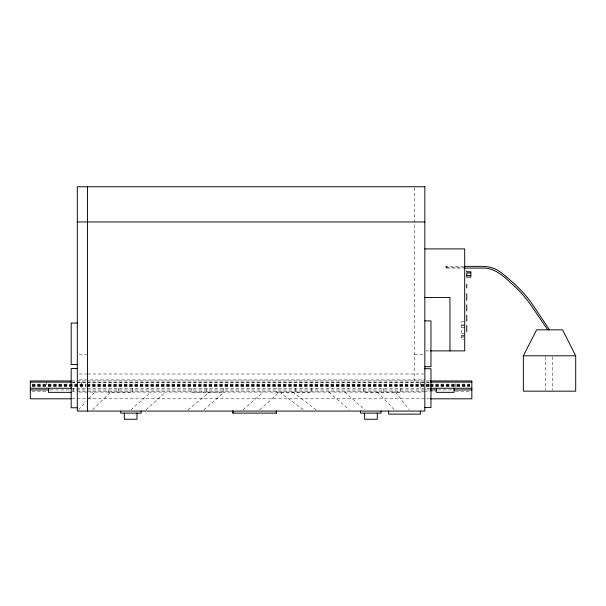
<?xml version="1.0" encoding="UTF-8"?>
<svg xmlns="http://www.w3.org/2000/svg" width="606" height="606" viewBox="0 0 606 606"><rect width="100%" height="100%" fill="white"/><g stroke="black" fill="none" stroke-linecap="round" stroke-linejoin="round"><path stroke-width="0.45" stroke-dasharray="3.03 2.27" d="M78.568 409.717L86.09 401.573M88.597 398.854L94.862 392.067M92.763 409.762L110.633 392.067M259.762 409.807L279.411 392.067L303.795 409.959M145.993 409.807L165.65 392.067M243.097 409.845L263.148 392.067M130.873 409.845L151.076 392.067M203.828 409.845L224.462 392.067M188.019 409.891L209.426 392.067M463.688 266.39L445.971 266.39L445.031 267.246L446.122 268.079L463.688 268.079M446.122 268.079L447.061 267.216L445.971 266.39M446.046 267.231L463.688 267.231M463.931 321.763L461.636 321.763L461.636 339.269L463.931 339.269M461.636 324.99L464.696 324.914M461.636 325.604L463.931 325.604M461.636 327.369L464.696 327.369M461.636 333.641L464.696 333.641M461.636 335.474L464.696 335.474M461.636 336.027L463.931 336.027M461.636 337.05L463.931 337.05M425.76 350.897L429.495 350.897M79.174 354.374L86.613 354.374M414.618 354.374L423.905 354.374M79.174 374L86.613 374M87.537 374L423.905 374M79.204 379.924L424.836 379.924M71.743 380.947L86.613 380.947M87.029 380.947L429.48 380.947M71.902 382.128L429.306 382.128M71.902 382.727L86.082 382.727M87.029 382.727L429.306 382.727M32.194 384.151L86.082 384.151M87.029 384.151L429.306 384.151M430.252 384.151L469.961 384.151M32.194 384.378L86.082 384.378M87.029 384.378L429.306 384.378M430.252 384.378L469.961 384.363M32.194 385.166L86.082 385.166M87.029 385.166L429.306 385.166M430.252 385.166L469.961 385.166M32.194 385.446L86.082 385.446M87.029 385.446L429.306 385.446M430.252 385.446L469.961 385.446M32.194 386.075L86.082 386.075M87.029 386.075L429.306 386.075M430.252 386.075L469.961 386.075M32.194 386.439L86.082 386.439M87.029 386.439L429.306 386.439M430.252 386.439L469.961 386.439M71.637 388.264L429.798 388.264M50.154 389.946L429.306 389.946M437.812 389.946L452.94 389.946M32.118 391.173L46.654 391.173M71.743 391.173L423.889 391.173M424.268 391.173L435.987 391.173M455.5 391.173L470.036 391.173M79.166 392.067L423.889 392.067M71.902 398.809L429.306 398.809M292.615 392.067L316.385 409.959M328.846 392.067L349.268 409.845M344.776 392.067L364.857 409.845M377.477 392.067L394.248 409.717M395.536 392.067L409.058 409.611M552.483 356.737L552.483 390.241M545.779 356.737L545.779 390.241M455.5 383.734L455.5 387.454M420.746 382.128L420.746 388.264M414.618 187.693L414.618 380.947M400.824 388.264L400.824 392.347L363.244 392.347L363.244 388.264M383.545 388.264L383.545 392.347M311.719 388.264L311.719 392.347L276.677 392.347L276.677 388.264M295.236 388.264L295.236 392.347M223.326 388.264L223.326 392.347L191.875 392.347L191.875 388.264M206.919 388.264L206.919 392.347M132.29 388.264L132.29 392.347L108.595 392.347L108.595 388.264M118.609 388.264L118.609 392.347M81.409 382.128L81.409 388.264M73.182 388.264L73.182 392.347M46.654 381.878L46.654 387.454"/><path stroke-width="0.91" d="M549.309 329.573L532.583 304.606C524.538 292.501 513.646 282.684 502.435 273.601C497.034 268.988 489.981 266.382 482.884 266.39L464.605 266.39M523.364 355.805L536.613 329.846L562.573 329.846L575.7 355.805L575.7 391.173L523.364 391.173L523.364 355.805L575.7 355.805M548.574 329.846L549.475 329.376M77.318 221.963L424.836 221.963M424.836 248.892L464.696 248.892L464.696 350.897L430.396 350.897M464.597 268.079L482.853 268.079C494.337 267.685 503.503 275.995 511.252 283.35C518.834 289.835 525.561 297.311 531.182 305.553L547.748 329.846M470.832 272.942L466.741 272.942L466.741 277.147L470.832 277.147L470.832 271.753L466.741 271.753L466.741 270.973M466.741 275.51L470.832 275.51M424.836 297.546L449.978 297.546L449.978 350.897M424.836 320.907L430.972 320.907L430.972 366.698L424.836 366.698M77.318 323.043L71.182 323.043L71.182 364.57L77.318 364.57M77.318 368.531L71.182 368.531L71.182 407.777L77.318 407.777M424.836 368.736L430.972 368.736L430.972 407.573L424.836 407.573M70.955 380.947L30.3 380.947L30.3 398.809L70.955 398.809M430.252 380.947L471.854 380.947L471.854 398.809L430.252 398.809M30.3 382.128L70.993 382.128M430.215 382.128L471.854 382.128M30.3 388.264L71.349 388.264M430.215 388.264L471.854 388.264M30.3 389.946L49.207 389.946M430.252 389.946L436.873 389.946M453.886 389.946L471.854 389.946M71.349 392.347L48.442 392.347L48.442 388.264M466.741 284.275L466.741 287.956M466.741 293.743L466.741 300.288M466.741 304.818L466.741 310.946M466.741 315.075L466.741 321.203M466.741 325.498L466.741 331.633M454.099 388.264L454.099 392.347L436.343 392.347L436.343 388.264M420.337 411.073L420.337 414.14L388.651 414.14L388.651 411.073M380.992 411.073L380.992 413.118L360.547 413.118L360.547 411.073M377.288 413.118L377.288 419.254L364.615 419.254L364.615 413.118M276.495 411.073L276.495 413.118L232.727 413.118L232.727 411.073M276.268 411.073L276.268 413.118M232.962 411.073L232.962 413.118M141.175 411.073L141.175 413.118L120.73 413.118L120.73 411.073M136.979 413.118L136.979 419.254L124.306 419.254L124.306 413.118M87.537 186.746L87.537 411.073M424.836 186.746L77.318 186.746L77.318 411.073L424.836 411.073L424.836 186.746"/></g></svg>
